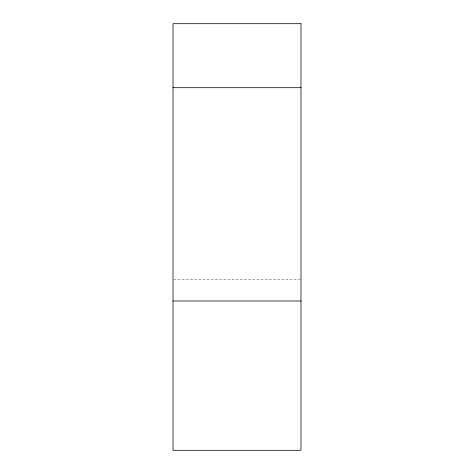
<?xml version="1.0" encoding="UTF-8"?>
<svg xmlns="http://www.w3.org/2000/svg" width="474" height="474" viewBox="0 0 474 474"><rect width="100%" height="100%" fill="white"/><g stroke="black" fill="none" stroke-linecap="round" stroke-linejoin="round"><path stroke-width="0.36" stroke-dasharray="2.37 1.78" d="M173.751 279.66L300.249 279.66"/><path stroke-width="0.71" d="M173.01 87.69L300.99 87.69M173.01 300.99L300.99 300.99M300.99 23.7L173.01 23.7L173.01 450.3L300.99 450.3L300.99 23.7"/></g></svg>
